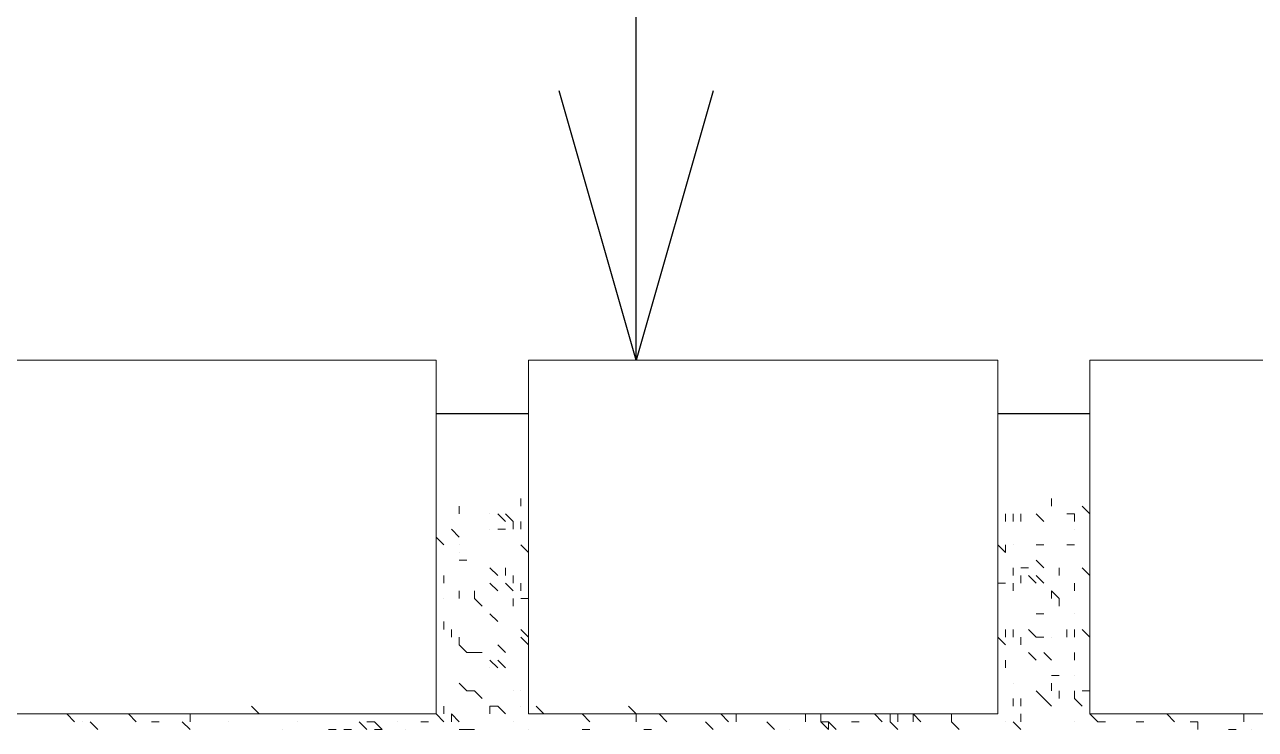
# Model space of a CAD drawing. Header units: millimetres. Extents: x 2928 to 3112, y 1220 to 1280.
# Drawn here: x 3103.218 to 3103.747, y 1251.749 to 1252.052 of the extents above; entities that cross this region are included whole.
import ezdxf

# ---------------------------------------------------------------- set-up
doc = ezdxf.new("R2010")
doc.units = ezdxf.units.MM

msp = doc.modelspace()

# ---------------------------------------------------------------- linework, layer by layer
at = {"color": 253, "linetype": 'Continuous', "lineweight": -2, "true_color": 0x9a9a9a}
for points in [[(3103.48077, 1251.90754), (3103.48077, 1252.02332), (3103.48077, 1253.33328), (3103.72225, 1253.33328)], [(3103.51385, 1252.02332), (3103.48077, 1251.90754), (3103.44769, 1252.02332)], [(3103.43446, 1251.88439), (3103.39476, 1251.88439), (3103.39476, 1251.88439)], [(3103.67594, 1251.88439), (3103.63625, 1251.88439), (3103.63625, 1251.88439)]]:
    msp.add_lwpolyline(points, dxfattribs=at)
at = {"color": 7, "linetype": 'Continuous', "lineweight": 9, "true_color": 0x000007}
for points in [[(3103.19629, 1251.75537), (3103.39476, 1251.75537), (3103.39476, 1251.90754), (3103.19629, 1251.90754)], [(3103.63625, 1251.75537), (3103.43446, 1251.75537), (3103.43446, 1251.90754), (3103.63625, 1251.90754)], [(3103.87442, 1251.75537), (3103.67594, 1251.75537), (3103.67594, 1251.90754), (3103.87442, 1251.90754)]]:
    msp.add_lwpolyline(points, close=True, dxfattribs=at)
at = {"color": 9, "linetype": 'Continuous', "lineweight": 5, "true_color": 0xbababa}
for points in [[(3103.40469, 1251.84138), (3103.40469, 1251.84469), (3103.40469, 1251.84469)], [(3103.43115, 1251.84469), (3103.43115, 1251.848), (3103.43115, 1251.848)], [(3103.6594, 1251.84469), (3103.6594, 1251.848), (3103.6594, 1251.848)], [(3103.67594, 1251.84138), (3103.67263, 1251.84469), (3103.67263, 1251.84469)], [(3103.42454, 1251.83807), (3103.42123, 1251.84138), (3103.42123, 1251.84138)], [(3103.42784, 1251.83807), (3103.42454, 1251.84138), (3103.42454, 1251.84138)], [(3103.63955, 1251.83807), (3103.63955, 1251.84138), (3103.63955, 1251.84138)], [(3103.64286, 1251.83807), (3103.64286, 1251.84138), (3103.64286, 1251.84138)], [(3103.64617, 1251.83807), (3103.64617, 1251.84138), (3103.64617, 1251.84138)], [(3103.65609, 1251.83807), (3103.65279, 1251.84138), (3103.65279, 1251.84138)], [(3103.65609, 1251.83807), (3103.65279, 1251.84138), (3103.65279, 1251.84138)], [(3103.66933, 1251.84138), (3103.66602, 1251.84138), (3103.66602, 1251.84138)], [(3103.66933, 1251.83807), (3103.66933, 1251.84138), (3103.66933, 1251.84138)], [(3103.40469, 1251.83146), (3103.40138, 1251.83477), (3103.40138, 1251.83477)], [(3103.42454, 1251.83477), (3103.42123, 1251.83477), (3103.42123, 1251.83477)], [(3103.42784, 1251.83477), (3103.42784, 1251.83807), (3103.42784, 1251.83807)], [(3103.43115, 1251.83477), (3103.43115, 1251.83807), (3103.43115, 1251.83807)], [(3103.39807, 1251.82815), (3103.39476, 1251.83146), (3103.39476, 1251.83146)], [(3103.43446, 1251.82484), (3103.43115, 1251.82815), (3103.43115, 1251.82815)], [(3103.63955, 1251.82484), (3103.63625, 1251.82815), (3103.63625, 1251.82815)], [(3103.63955, 1251.82484), (3103.63955, 1251.82815), (3103.63955, 1251.82815)], [(3103.65609, 1251.82815), (3103.65279, 1251.82815), (3103.65279, 1251.82815)], [(3103.66933, 1251.82815), (3103.66602, 1251.82815), (3103.66602, 1251.82815)], [(3103.408, 1251.82153), (3103.40469, 1251.82153), (3103.40469, 1251.82153)], [(3103.42123, 1251.81492), (3103.41792, 1251.81823), (3103.41792, 1251.81823)], [(3103.42454, 1251.81492), (3103.42454, 1251.81823), (3103.42454, 1251.81823)], [(3103.64286, 1251.81492), (3103.64286, 1251.81823), (3103.64286, 1251.81823)], [(3103.64948, 1251.81823), (3103.64617, 1251.81823), (3103.64617, 1251.81823)], [(3103.65609, 1251.81823), (3103.65279, 1251.82153), (3103.65279, 1251.82153)], [(3103.66271, 1251.81492), (3103.66271, 1251.81823), (3103.66271, 1251.81823)], [(3103.67594, 1251.81492), (3103.67263, 1251.81823), (3103.67263, 1251.81823)], [(3103.39807, 1251.81161), (3103.39807, 1251.81492), (3103.39807, 1251.81492)], [(3103.42784, 1251.81161), (3103.42784, 1251.81492), (3103.42784, 1251.81492)], [(3103.64617, 1251.81161), (3103.64617, 1251.81492), (3103.64617, 1251.81492)], [(3103.65279, 1251.81161), (3103.64948, 1251.81492), (3103.64948, 1251.81492)], [(3103.65609, 1251.81161), (3103.65279, 1251.81492), (3103.65279, 1251.81492)], [(3103.40469, 1251.80499), (3103.40469, 1251.8083), (3103.40469, 1251.8083)], [(3103.4113, 1251.80499), (3103.4113, 1251.8083), (3103.4113, 1251.8083)], [(3103.42123, 1251.8083), (3103.41792, 1251.81161), (3103.41792, 1251.81161)], [(3103.42784, 1251.8083), (3103.42454, 1251.81161), (3103.42454, 1251.81161)], [(3103.43115, 1251.8083), (3103.43115, 1251.81161), (3103.43115, 1251.81161)], [(3103.63955, 1251.81161), (3103.63625, 1251.81161), (3103.63625, 1251.81161)], [(3103.64286, 1251.8083), (3103.64286, 1251.81161), (3103.64286, 1251.81161)], [(3103.6594, 1251.80499), (3103.6594, 1251.8083), (3103.6594, 1251.8083)], [(3103.66271, 1251.80499), (3103.6594, 1251.8083), (3103.6594, 1251.8083)], [(3103.66933, 1251.8083), (3103.66933, 1251.81161), (3103.66933, 1251.81161)], [(3103.41461, 1251.80169), (3103.4113, 1251.80499), (3103.4113, 1251.80499)], [(3103.42784, 1251.80169), (3103.42784, 1251.80499), (3103.42784, 1251.80499)], [(3103.43446, 1251.80499), (3103.43115, 1251.80499), (3103.43115, 1251.80499)], [(3103.66271, 1251.80169), (3103.66271, 1251.80499), (3103.66271, 1251.80499)], [(3103.42123, 1251.79507), (3103.41792, 1251.79838), (3103.41792, 1251.79838)], [(3103.65609, 1251.79838), (3103.65279, 1251.79838), (3103.65279, 1251.79838)], [(3103.39807, 1251.79176), (3103.39807, 1251.79507), (3103.39807, 1251.79507)], [(3103.40138, 1251.78845), (3103.40138, 1251.79176), (3103.40138, 1251.79176)], [(3103.43446, 1251.78845), (3103.43115, 1251.79176), (3103.43115, 1251.79176)], [(3103.63955, 1251.78845), (3103.63955, 1251.79176), (3103.63955, 1251.79176)], [(3103.64286, 1251.78845), (3103.64286, 1251.79176), (3103.64286, 1251.79176)], [(3103.65279, 1251.78845), (3103.64948, 1251.79176), (3103.64948, 1251.79176)], [(3103.66602, 1251.78845), (3103.66602, 1251.79176), (3103.66602, 1251.79176)], [(3103.66933, 1251.78845), (3103.66933, 1251.79176), (3103.66933, 1251.79176)], [(3103.67594, 1251.78845), (3103.67263, 1251.79176), (3103.67263, 1251.79176)], [(3103.40469, 1251.78515), (3103.40469, 1251.78845), (3103.40469, 1251.78845)], [(3103.43446, 1251.78515), (3103.43115, 1251.78845), (3103.43115, 1251.78845)], [(3103.63955, 1251.78515), (3103.63625, 1251.78845), (3103.63625, 1251.78845)], [(3103.64617, 1251.78515), (3103.64617, 1251.78845), (3103.64617, 1251.78845)], [(3103.65609, 1251.78845), (3103.65279, 1251.78845), (3103.65279, 1251.78845)], [(3103.408, 1251.78184), (3103.40469, 1251.78515), (3103.40469, 1251.78515)], [(3103.4113, 1251.78184), (3103.408, 1251.78184), (3103.408, 1251.78184)], [(3103.4113, 1251.78184), (3103.408, 1251.78184), (3103.408, 1251.78184)], [(3103.41461, 1251.78184), (3103.4113, 1251.78184), (3103.4113, 1251.78184)], [(3103.42454, 1251.78184), (3103.42123, 1251.78515), (3103.42123, 1251.78515)], [(3103.65279, 1251.77853), (3103.64948, 1251.78184), (3103.64948, 1251.78184)], [(3103.6594, 1251.77853), (3103.65609, 1251.78184), (3103.65609, 1251.78184)], [(3103.66933, 1251.77853), (3103.66933, 1251.78184), (3103.66933, 1251.78184)], [(3103.42123, 1251.77522), (3103.41792, 1251.77853), (3103.41792, 1251.77853)], [(3103.42454, 1251.77522), (3103.42123, 1251.77853), (3103.42123, 1251.77853)], [(3103.63955, 1251.77522), (3103.63955, 1251.77853), (3103.63955, 1251.77853)], [(3103.66271, 1251.77191), (3103.6594, 1251.77191), (3103.6594, 1251.77191)], [(3103.408, 1251.7653), (3103.40469, 1251.76861), (3103.40469, 1251.76861)], [(3103.4113, 1251.7653), (3103.408, 1251.7653), (3103.408, 1251.7653)], [(3103.41461, 1251.76199), (3103.4113, 1251.7653), (3103.4113, 1251.7653)], [(3103.43446, 1251.7653), (3103.43446, 1251.76861), (3103.43446, 1251.76861)], [(3103.65609, 1251.76199), (3103.65279, 1251.7653), (3103.65279, 1251.7653)], [(3103.6594, 1251.7653), (3103.6594, 1251.76861), (3103.6594, 1251.76861)], [(3103.66271, 1251.76199), (3103.66271, 1251.7653), (3103.66271, 1251.7653)], [(3103.66933, 1251.76199), (3103.66933, 1251.7653), (3103.66933, 1251.7653)], [(3103.67594, 1251.7653), (3103.67263, 1251.7653), (3103.67263, 1251.7653)], [(3103.64286, 1251.75868), (3103.64286, 1251.76199), (3103.64286, 1251.76199)], [(3103.64617, 1251.75868), (3103.64617, 1251.76199), (3103.64617, 1251.76199)], [(3103.6594, 1251.75868), (3103.65609, 1251.76199), (3103.65609, 1251.76199)], [(3103.67263, 1251.75868), (3103.66933, 1251.76199), (3103.66933, 1251.76199)], [(3103.23929, 1251.75207), (3103.23598, 1251.75537), (3103.23598, 1251.75537)], [(3103.26575, 1251.75207), (3103.26245, 1251.75537), (3103.26245, 1251.75537)], [(3103.28891, 1251.75207), (3103.28891, 1251.75537), (3103.28891, 1251.75537)], [(3103.31868, 1251.75537), (3103.31537, 1251.75868), (3103.31537, 1251.75868)], [(3103.39807, 1251.75207), (3103.39476, 1251.75537), (3103.39476, 1251.75537)], [(3103.39807, 1251.75537), (3103.39807, 1251.75868), (3103.39807, 1251.75868)], [(3103.40469, 1251.75207), (3103.40138, 1251.75537), (3103.40138, 1251.75537)], [(3103.40138, 1251.75207), (3103.40138, 1251.75537), (3103.40138, 1251.75537)], [(3103.42123, 1251.75868), (3103.41792, 1251.75868), (3103.41792, 1251.75868)], [(3103.41792, 1251.75537), (3103.41792, 1251.75868), (3103.41792, 1251.75868)], [(3103.42454, 1251.75537), (3103.42123, 1251.75868), (3103.42123, 1251.75868)], [(3103.44108, 1251.75537), (3103.43777, 1251.75868), (3103.43777, 1251.75868)], [(3103.46092, 1251.75207), (3103.45762, 1251.75537), (3103.45762, 1251.75537)], [(3103.48077, 1251.75537), (3103.47746, 1251.75868), (3103.47746, 1251.75868)], [(3103.48077, 1251.75207), (3103.48077, 1251.75537), (3103.48077, 1251.75537)], [(3103.494, 1251.75207), (3103.4907, 1251.75537), (3103.4907, 1251.75537)], [(3103.52047, 1251.75207), (3103.51716, 1251.75537), (3103.51716, 1251.75537)], [(3103.52378, 1251.75207), (3103.52378, 1251.75537), (3103.52378, 1251.75537)], [(3103.55355, 1251.75207), (3103.55355, 1251.75537), (3103.55355, 1251.75537)], [(3103.56016, 1251.75207), (3103.56016, 1251.75537), (3103.56016, 1251.75537)], [(3103.58663, 1251.75207), (3103.58332, 1251.75537), (3103.58332, 1251.75537)], [(3103.58994, 1251.75207), (3103.58994, 1251.75537), (3103.58994, 1251.75537)], [(3103.59324, 1251.75207), (3103.59324, 1251.75537), (3103.59324, 1251.75537)], [(3103.60317, 1251.75207), (3103.59986, 1251.75537), (3103.59986, 1251.75537)], [(3103.59986, 1251.75207), (3103.59986, 1251.75537), (3103.59986, 1251.75537)], [(3103.6164, 1251.75207), (3103.6164, 1251.75537), (3103.6164, 1251.75537)], [(3103.64617, 1251.75207), (3103.64617, 1251.75537), (3103.64617, 1251.75537)], [(3103.67925, 1251.75207), (3103.67594, 1251.75537), (3103.67594, 1251.75537)], [(3103.71233, 1251.75207), (3103.70902, 1251.75537), (3103.70902, 1251.75537)], [(3103.7421, 1251.75207), (3103.7421, 1251.75537), (3103.7421, 1251.75537)], [(3103.24921, 1251.74876), (3103.24591, 1251.75207), (3103.24591, 1251.75207)], [(3103.27568, 1251.75207), (3103.27237, 1251.75207), (3103.27237, 1251.75207)], [(3103.28891, 1251.74876), (3103.2856, 1251.75207), (3103.2856, 1251.75207)], [(3103.36499, 1251.74876), (3103.36168, 1251.75207), (3103.36168, 1251.75207)], [(3103.3683, 1251.75207), (3103.36499, 1251.75207), (3103.36499, 1251.75207)], [(3103.37161, 1251.74876), (3103.3683, 1251.75207), (3103.3683, 1251.75207)], [(3103.39146, 1251.75207), (3103.38815, 1251.75207), (3103.38815, 1251.75207)], [(3103.51385, 1251.74876), (3103.51054, 1251.75207), (3103.51054, 1251.75207)], [(3103.54032, 1251.74876), (3103.53701, 1251.75207), (3103.53701, 1251.75207)], [(3103.56347, 1251.74876), (3103.56016, 1251.75207), (3103.56016, 1251.75207)], [(3103.56347, 1251.75207), (3103.56016, 1251.75207), (3103.56016, 1251.75207)], [(3103.56347, 1251.74876), (3103.56347, 1251.75207), (3103.56347, 1251.75207)], [(3103.56678, 1251.74876), (3103.56347, 1251.75207), (3103.56347, 1251.75207)], [(3103.5767, 1251.75207), (3103.5734, 1251.75207), (3103.5734, 1251.75207)], [(3103.59324, 1251.74876), (3103.58994, 1251.75207), (3103.58994, 1251.75207)], [(3103.61971, 1251.74876), (3103.6164, 1251.75207), (3103.6164, 1251.75207)], [(3103.64617, 1251.74876), (3103.64286, 1251.75207), (3103.64286, 1251.75207)], [(3103.68256, 1251.75207), (3103.67925, 1251.75207), (3103.67925, 1251.75207)], [(3103.6991, 1251.75207), (3103.69579, 1251.75207), (3103.69579, 1251.75207)], [(3103.72225, 1251.75207), (3103.71895, 1251.75207), (3103.71895, 1251.75207)], [(3103.72225, 1251.74876), (3103.72225, 1251.75207), (3103.72225, 1251.75207)], [(3103.35176, 1251.74876), (3103.34845, 1251.74876), (3103.34845, 1251.74876)], [(3103.35838, 1251.74876), (3103.35507, 1251.74876), (3103.35507, 1251.74876)], [(3103.37161, 1251.74876), (3103.3683, 1251.74876), (3103.3683, 1251.74876)], [(3103.408, 1251.74876), (3103.40469, 1251.74876), (3103.40469, 1251.74876)], [(3103.4113, 1251.74876), (3103.408, 1251.74876), (3103.408, 1251.74876)], [(3103.46092, 1251.74876), (3103.45762, 1251.74876), (3103.45762, 1251.74876)], [(3103.48739, 1251.74876), (3103.48408, 1251.74876), (3103.48408, 1251.74876)], [(3103.73879, 1251.74876), (3103.73549, 1251.74876), (3103.73549, 1251.74876)]]:
    msp.add_lwpolyline(points, dxfattribs=at)
for points in [[(3103.41792, 1251.84138), (3103.41792, 1251.84138)], [(3103.66602, 1251.84138), (3103.66602, 1251.84138)], [(3103.41792, 1251.83477), (3103.41792, 1251.83477)], [(3103.41792, 1251.83477), (3103.41792, 1251.83477)], [(3103.66933, 1251.83477), (3103.66933, 1251.83477)], [(3103.39807, 1251.82815), (3103.39807, 1251.82815)], [(3103.40469, 1251.82815), (3103.40469, 1251.82815)], [(3103.40469, 1251.82484), (3103.40469, 1251.82484)], [(3103.64286, 1251.82815), (3103.64286, 1251.82815)], [(3103.41792, 1251.81161), (3103.41792, 1251.81161)], [(3103.39807, 1251.80499), (3103.39807, 1251.80499)], [(3103.40469, 1251.80499), (3103.40469, 1251.80499)], [(3103.66933, 1251.79838), (3103.66933, 1251.79838)], [(3103.40469, 1251.78845), (3103.40469, 1251.78845)], [(3103.6594, 1251.78845), (3103.6594, 1251.78845)], [(3103.41792, 1251.77522), (3103.41792, 1251.77522)], [(3103.66933, 1251.77191), (3103.66933, 1251.77191)], [(3103.42784, 1251.7653), (3103.42784, 1251.7653)], [(3103.43115, 1251.7653), (3103.43115, 1251.7653)], [(3103.64286, 1251.76861), (3103.64286, 1251.76861)], [(3103.66933, 1251.7653), (3103.66933, 1251.7653)], [(3103.43115, 1251.75868), (3103.43115, 1251.75868)], [(3103.2426, 1251.75207), (3103.2426, 1251.75207)], [(3103.30545, 1251.75207), (3103.30545, 1251.75207)], [(3103.33522, 1251.75207), (3103.33522, 1251.75207)], [(3103.37822, 1251.75207), (3103.37822, 1251.75207)], [(3103.39807, 1251.75207), (3103.39807, 1251.75207)], [(3103.42784, 1251.75207), (3103.42784, 1251.75207)], [(3103.63955, 1251.75207), (3103.63955, 1251.75207)], [(3103.64286, 1251.75207), (3103.64286, 1251.75207)], [(3103.66933, 1251.75207), (3103.66933, 1251.75207)], [(3103.72225, 1251.75207), (3103.72225, 1251.75207)], [(3103.28891, 1251.74876), (3103.28891, 1251.74876)], [(3103.3286, 1251.74876), (3103.3286, 1251.74876)], [(3103.38153, 1251.74876), (3103.38153, 1251.74876)], [(3103.43446, 1251.74876), (3103.43446, 1251.74876)], [(3103.54693, 1251.74876), (3103.54693, 1251.74876)], [(3103.74541, 1251.74876), (3103.74541, 1251.74876)]]:
    msp.add_lwpolyline(points, close=True, dxfattribs=at)

doc.saveas('drawing.dxf')
